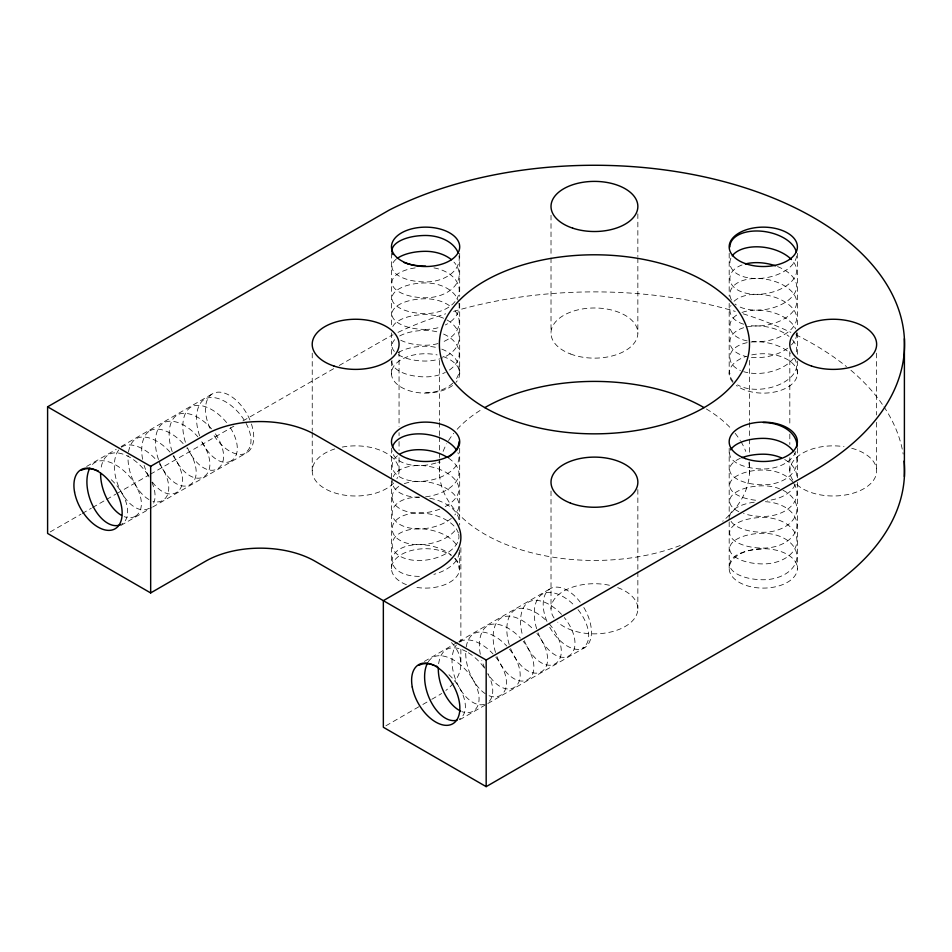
<?xml version="1.0" encoding="UTF-8"?>
<svg xmlns="http://www.w3.org/2000/svg" width="952" height="952" viewBox="0 0 952 952"><rect width="100%" height="100%" fill="white"/><g stroke="black" fill="none" stroke-linecap="round" stroke-linejoin="round"><path stroke-width="0.71" stroke-dasharray="4.76 3.57" d="M86.632 466.456L116.215 449.38M121.118 446.547L213.093 393.438M120.94 525.397L151.594 507.69M152.665 507.071L247.187 452.498M424.342 661.426L457.757 642.136M458.828 641.517L550.803 588.419M385.893 725.793L421.593 705.182M422.867 704.456L430.518 700.029M431.791 699.303L438.17 695.614A77.529 44.756 0 0 0 441.633 693.484M459.709 719.748L486.746 704.135M487.817 703.516L584.897 647.467M50.17 531.954L81.003 514.187M82.288 513.449L91.285 508.273M92.57 507.535L105.41 500.133M106.695 499.395L115.692 494.219M116.977 493.481L149.095 474.977M150.38 474.239L233.894 426.151M242.891 420.962L334.104 368.436M339.245 365.473L389.344 336.615A310.114 179.047 0 0 1 393.033 334.783M876.637 353.156L876.637 414.977M876.637 422.343L876.637 470.919M797.383 253.339L797.383 327.179M797.383 332.843L797.383 356.393M797.383 361.046L797.383 374.053M797.383 448.309L797.383 477.749M797.383 482.402L797.383 569.034A34.117 19.695 0 0 1 745.309 585.147A34.117 19.695 0 0 1 747.165 551.053A34.117 19.695 0 0 1 797.383 569.034M789.815 351.681L789.815 425.282M789.815 434.124L789.815 444.429M789.815 457.674L789.815 470.919M749.414 360.38L749.414 420.998M749.414 422.474L749.414 453.39M749.414 461.958L749.414 473.739M729.184 253.339L729.184 296.274M729.184 303.39L729.184 374.053M729.184 448.309L729.184 520.684M729.184 521.922L729.184 569.034M637.852 213.819L637.852 256.505M637.852 257.98L637.852 333.057M637.852 489.542L637.852 570.51M637.852 571.985L637.852 608.792M551.018 215.283L551.018 256.505M551.018 257.98L551.018 333.057M551.018 491.018L551.018 608.792M460.875 547.662L460.875 641.886M460.875 649.24L460.875 663.961M459.685 253.339L459.685 296.274M459.685 303.39L459.685 374.053M459.685 448.309L459.685 525.099M459.685 549.887L459.685 569.034M439.455 360.38L439.455 420.998M439.455 422.474L439.455 435.73M439.455 436.932L439.455 451.653M439.455 453.128L439.455 457.543M439.455 459.019L439.455 473.739M399.055 351.681L399.055 426.758M399.055 432.648L399.055 435.588M399.055 441.478L399.055 450.32M399.055 457.674L399.055 470.919M391.486 253.339L391.486 327.179M391.486 332.843L391.486 356.393M391.486 361.046L391.486 374.053M391.486 448.309L391.486 479.463M391.486 480.7L391.486 569.034M312.232 353.156L312.232 431.173M312.232 432.648L312.232 470.919M748.808 462.505A155.057 89.524 0 0 1 722.687 521.244M680.24 545.484A155.057 89.524 0 0 1 514.806 547.745A155.057 89.524 0 0 1 440.062 462.505M443.108 451.391A155.057 89.524 0 0 1 446.666 443.799M448.547 440.597A155.057 89.524 0 0 1 453.723 433.315M457.174 429.281A155.057 89.524 0 0 1 481.403 409.646M706.348 408.967A155.057 89.524 0 0 1 731.695 429.281M735.146 433.315A155.057 89.524 0 0 1 740.323 440.597M740.977 441.657A155.057 89.524 0 0 1 745.761 451.391M398.007 332.367A310.114 179.047 0 0 1 445.691 313.815M453.64 311.399A310.114 179.047 0 0 1 735.23 311.399M743.179 313.815A310.114 179.047 0 0 1 790.862 332.367M795.836 334.783A310.114 179.047 0 0 1 846.471 366.591M850.933 370.28A310.114 179.047 0 0 1 883.17 405.6M883.956 406.766A310.114 179.047 0 0 1 903.174 454.08M451.486 642.612A77.529 44.756 0 0 1 454.973 681.096M453.33 683.238A77.529 44.756 0 0 1 445.869 690.438M851.707 448.249A43.411 25.061 0 0 1 865.796 487.495A43.411 25.061 0 0 1 796.562 484.354M792.861 480.153A43.411 25.061 0 0 1 800.656 454.342A43.411 25.061 0 0 1 844.019 446.643M342.232 447.083A43.411 25.061 0 0 1 386.345 453.2A43.411 25.061 0 0 1 396.936 478.666M393.688 482.997A43.411 25.061 0 0 1 324.941 488.65A43.411 25.061 0 0 1 334.723 448.963M617.693 587.622A43.411 25.061 0 0 1 625.131 626.511A43.411 25.061 0 0 1 557.777 622.215M554.064 618.015A43.411 25.061 0 0 1 563.739 591.061A43.411 25.061 0 0 1 610.422 585.48M454.949 558.384A34.117 19.695 0 0 1 451.867 580.958A34.117 19.695 0 0 1 414.025 586.944M406.409 584.695A34.117 19.695 0 0 1 399.995 555.385A34.117 19.695 0 0 1 451.177 555.385M751.735 354.906A34.117 19.695 0 0 1 794.004 364.866A34.117 19.695 0 0 1 781.259 390.177A34.117 19.695 0 0 1 736.336 385.512M732.885 382.383A34.117 19.695 0 0 1 745.916 356.488M442.954 356.488A34.117 19.695 0 0 1 455.984 382.383M452.533 385.512A34.117 19.695 0 0 1 407.611 390.177A34.117 19.695 0 0 1 394.866 364.866A34.117 19.695 0 0 1 437.135 354.906M251.435 424.021A34.117 19.695 60 0 1 243.783 453.997A34.117 19.695 60 0 1 213.093 434.052M210.095 428.388A34.117 19.695 60 0 1 216.044 392.414A34.117 19.695 60 0 1 249.971 420.118M583.826 607.483A34.117 19.695 60 0 1 584.373 647.8A34.117 19.695 60 0 1 549.732 627.166M546.948 621.418A34.117 19.695 60 0 1 550.256 588.705A34.117 19.695 60 0 1 580.244 602.199M510.617 648.562A33.725 19.278 70.1 0 0 541.51 671.696A33.725 19.278 49.9 0 0 536.904 633.389M509.225 644.563A33.725 19.278 70.1 0 1 514.972 609.923A33.725 19.278 49.9 0 1 547.84 622.275M538.023 632.735A33.725 19.278 70.1 0 0 568.915 655.868A33.725 19.278 49.9 0 0 564.31 617.562M536.642 628.736A33.725 19.278 70.1 0 1 542.378 594.107A33.725 19.278 49.9 0 1 573.782 604.925M561.537 614.361A33.725 19.278 49.9 0 0 528.681 602.009A33.725 19.278 70.1 0 0 522.934 636.65M484.473 704.302A33.725 19.278 70.1 0 1 457.472 684.083A33.725 19.278 70.1 0 1 456.401 644.968M459.126 642.255A33.725 19.278 70.1 0 1 460.149 641.577M578.019 609.649A33.725 19.278 49.9 0 1 582.6 647.967M484.877 668.268A33.725 19.278 70.1 0 1 481.819 660.379M480.308 654.286A33.725 19.278 70.1 0 1 487.555 625.75A33.725 19.278 49.9 0 1 520.435 638.09M495.79 657.118A33.725 19.278 49.9 0 1 500.383 695.436A33.725 19.278 70.1 0 1 487.983 695.222M460.161 641.565A33.725 19.278 49.9 0 1 493.029 653.917M448.939 674.682A33.725 19.278 49.9 0 1 459.28 719.165M524.326 640.648A33.725 19.278 70.1 0 0 555.206 663.782A33.725 19.278 49.9 0 0 549.256 623.846M496.92 656.475A33.725 19.278 70.1 0 0 527.801 679.609A33.725 19.278 49.9 0 0 523.207 641.291M495.528 652.465A33.725 19.278 70.1 0 1 501.264 617.836A33.725 19.278 49.9 0 1 534.131 630.176M485.294 693.687A33.725 19.278 70.1 0 1 465.79 650.49M466.194 646.943A33.725 19.278 70.1 0 1 473.858 633.663A33.725 19.278 49.9 0 1 506.726 646.003M428.21 661.926A33.725 19.278 70.1 0 1 432.743 657.392A33.725 19.278 49.9 0 1 469.681 674.611A33.725 19.278 49.9 0 1 472.977 711.263A33.725 19.278 70.1 0 1 461.91 711.632M509.498 649.204A33.725 19.278 49.9 0 1 514.092 687.522A33.725 19.278 70.1 0 1 487.84 673.718A33.725 19.278 49.9 0 1 487.698 702.683M466.706 651.775A33.725 19.278 49.9 0 0 446.464 649.478A33.725 19.278 70.1 0 0 438.551 664.508M468.348 652.739A33.725 19.278 49.9 0 1 484.616 668.411M173.716 455.556A33.725 19.278 70.1 0 0 203.811 476.726A33.725 19.278 49.9 0 0 200.503 440.086M172.193 451.605A33.725 19.278 70.1 0 1 177.262 414.953A33.725 19.278 49.9 0 1 211.546 428.876M231.217 460.899A33.725 19.278 70.1 0 1 201.122 439.729M199.599 435.778A33.725 19.278 70.1 0 1 204.668 399.138A33.725 19.278 49.9 0 1 243.998 419.808M230.301 427.722A33.725 19.278 49.9 0 1 231.205 460.911M226.612 422.593A33.725 19.278 49.9 0 0 190.983 407.039A33.725 19.278 70.1 0 0 185.89 443.692M148.988 508.368A33.725 19.278 70.1 0 1 120.69 490.982A33.725 19.278 70.1 0 1 118.703 449.998M121.428 447.273A33.725 19.278 70.1 0 1 122.451 446.607A33.725 19.278 49.9 0 1 156.735 460.518M246.08 423.354A33.725 19.278 49.9 0 1 244.902 452.997M152.38 482.057A33.725 19.278 70.1 0 0 176.394 492.541A33.725 19.278 49.9 0 0 173.097 455.913M149.095 476.988A33.725 19.278 70.1 0 1 144.121 465.409M142.61 459.316A33.725 19.278 70.1 0 1 149.857 430.78M159.389 463.826A33.725 19.278 49.9 0 1 162.685 500.466A33.725 19.278 70.1 0 1 152.951 501.299M111.241 479.713A33.725 19.278 49.9 0 1 121.57 524.195M135.279 516.282A33.725 19.278 49.9 0 0 131.983 479.641A33.725 19.278 49.9 0 0 95.057 462.422A33.725 19.278 70.1 0 0 90.511 466.956M187.425 447.642A33.725 19.278 70.1 0 0 217.508 468.812A33.725 19.278 49.9 0 0 214.2 432.172M159.21 461.506A33.725 19.278 70.1 0 0 190.102 484.639A33.725 19.278 49.9 0 0 186.794 447.999M158.484 459.507A33.725 19.278 70.1 0 1 163.565 422.867A33.725 19.278 49.9 0 1 197.849 436.789M148.94 499.538A33.725 19.278 70.1 0 1 128.092 455.508M128.496 451.974A33.725 19.278 70.1 0 1 136.16 438.693A33.725 19.278 49.9 0 1 170.444 452.605M148.072 475.191A33.725 19.278 49.9 0 0 108.766 454.509A33.725 19.278 70.1 0 0 100.852 469.538M151.904 482.331A33.725 19.278 49.9 0 1 152.522 505.107M149.869 430.78A33.725 19.278 49.9 0 1 184.141 444.703M135.291 516.282A33.725 19.278 70.1 0 1 124.212 516.65M445.203 506.619A33.725 19.266 -10.1 0 0 458.959 489.292A33.725 19.266 10.1 0 0 429.757 466.551A33.725 19.266 10.1 0 0 393.271 476.678M439.8 509.118A33.725 19.266 -10.1 0 1 392.2 497.194M425.58 496.837A33.725 19.266 -10.1 0 0 458.959 473.465A33.725 19.266 10.1 0 0 448.428 458.067M419.332 497.23A33.725 19.266 -10.1 0 1 392.2 481.367A33.725 19.266 10.1 0 1 392.272 480.165M439.8 461.649A33.725 19.266 -10.1 0 1 437.872 462.363M435.897 463.017A33.725 19.266 -10.1 0 1 392.272 450.927M397.412 455.782A33.725 19.266 10.1 0 0 392.2 465.552A33.725 19.266 -10.1 0 0 425.58 481.01A33.725 19.266 -10.1 0 0 458.959 457.638A33.725 19.266 10.1 0 0 457.9 452.676M392.2 497.206A33.725 19.266 10.1 0 1 399.876 485.746M404.314 483.675A33.725 19.266 10.1 0 1 439.753 485.246A33.725 19.266 10.1 0 1 458.959 505.095A33.725 19.266 -10.1 0 1 454.818 514.949M451.296 518.388A33.725 19.266 -10.1 0 1 414.31 528.669A33.725 19.266 -10.1 0 1 392.2 513.009A33.725 19.266 10.1 0 1 419.332 497.158M458.959 552.588A33.725 19.266 -10.1 0 1 433.886 574.353M419.332 576.353A33.725 19.266 -10.1 0 1 392.2 560.478A33.725 19.266 10.1 0 1 414.31 544.83A33.725 19.266 10.1 0 1 451.296 555.123M458.364 533.037A33.725 19.266 10.1 0 0 422.45 513.092A33.725 19.266 10.1 0 0 392.2 528.848A33.725 19.266 -10.1 0 0 419.356 544.699A33.725 19.266 -10.1 0 0 456.603 528.36M458.685 534.286A33.725 19.266 10.1 0 1 458.959 536.75A33.725 19.266 -10.1 0 1 425.58 560.133A33.725 19.266 -10.1 0 1 392.2 544.663A33.725 19.266 10.1 0 1 419.356 528.812A33.725 19.266 10.1 0 1 456.603 545.151M429.768 498.205A33.725 19.266 10.1 0 1 458.959 520.923A33.725 19.266 -10.1 0 1 458.888 522.16M454.818 558.562A33.725 19.266 10.1 0 1 458.959 568.392M415.203 267.881A33.725 15.327 0 0 0 392.367 284.838A33.725 15.327 0 0 0 425.58 297.774A33.725 23.217 0 0 0 455.068 285.695A33.725 23.217 0 0 0 453.973 262.097M433.945 267.881A33.725 23.217 0 0 1 456.853 298.904M455.044 301.546A33.725 23.217 0 0 1 425.58 313.577A33.725 15.327 0 0 1 391.95 298.274A33.725 15.327 0 0 1 425.58 282.946A33.725 23.217 0 0 1 458.162 300.404M396.127 259.241A33.725 15.327 0 0 0 425.58 281.947A33.725 23.217 0 0 0 458.947 255.802M458.947 303.272A33.725 23.217 0 0 1 445.334 324.953M437.956 327.762A33.725 23.217 0 0 1 425.58 329.404M425.58 329.416A33.725 15.327 0 0 1 391.95 314.089A33.725 15.327 0 0 1 425.58 298.773A33.725 23.217 0 0 1 450.082 306.116M392.01 360.606A33.725 15.327 0 0 0 425.58 376.885A33.725 23.217 0 0 0 445.334 372.422M398.388 352.561A33.725 15.327 0 0 1 425.58 346.242A33.725 23.217 0 0 1 437.956 347.897M398.388 354.739A33.725 15.327 0 0 0 425.58 361.058A33.725 23.217 0 0 0 439.895 358.821M394.318 351.383A33.725 15.327 0 0 1 395.163 339.209M399.685 335.973A33.725 15.327 0 0 1 425.58 330.415A33.725 23.217 0 0 1 437.956 332.07M447 319.943A33.725 23.217 0 0 1 441.776 358.166M443.584 318.23A33.725 23.217 0 0 0 425.58 314.6A33.725 15.327 0 0 0 392.545 327.048M455.044 310.816A33.725 23.217 0 0 1 441.776 342.339M437.956 343.577A33.725 23.217 0 0 1 425.58 345.231A33.725 15.327 0 0 1 399.685 339.685M443.584 334.057A33.725 23.217 0 0 1 448.594 370.578M441.776 349.134A33.725 23.217 0 0 1 455.044 380.657M452.783 383.12A33.725 23.217 0 0 1 425.58 392.7M742.013 264.977A33.725 19.266 10.1 0 0 729.91 278.496A33.725 19.266 -10.1 0 0 763.29 293.954A33.725 19.266 -10.1 0 0 796.669 270.582A33.725 19.266 10.1 0 0 792.516 260.741M777.498 266.56A33.725 19.266 10.1 0 1 796.669 286.397A33.725 19.266 -10.1 0 1 774.559 307.294A33.725 19.266 -10.1 0 1 737.574 305.77M796.598 255.993A33.725 19.266 -10.1 0 1 762.243 278.246A33.725 19.266 -10.1 0 1 729.91 262.657A33.725 19.266 10.1 0 1 731.553 256.873M736.289 304.949A33.725 19.266 -10.1 0 1 735.122 304.081M731.553 300.106A33.725 19.266 -10.1 0 1 729.91 294.311A33.725 19.266 10.1 0 1 763.29 278.853A33.725 19.266 10.1 0 1 796.669 302.224A33.725 19.266 -10.1 0 1 749.069 325.429M743.667 324.204A33.725 19.266 -10.1 0 1 729.91 310.126A33.725 19.266 10.1 0 1 730.969 305.449M734.052 301.284A33.725 19.266 10.1 0 1 771.56 296.262A33.725 19.266 10.1 0 1 796.669 318.039A33.725 19.266 -10.1 0 1 750.997 341.506M747.201 342.649A33.725 19.266 10.1 0 0 729.91 357.607A33.725 19.266 -10.1 0 0 740.442 370.495M750.997 342.054A33.725 19.266 10.1 0 1 790.279 353.359M794.301 358.095A33.725 19.266 10.1 0 1 796.669 365.508A33.725 19.266 -10.1 0 1 774.559 386.417A33.725 19.266 -10.1 0 1 737.574 384.882M743.667 327.714A33.725 19.266 10.1 0 0 729.91 341.792A33.725 19.266 -10.1 0 0 747.201 356.738M747.201 326.822A33.725 19.266 10.1 0 1 788.994 336.413M792.516 339.852A33.725 19.266 10.1 0 1 796.669 349.693A33.725 19.266 -10.1 0 1 796.062 353.406M796.669 333.878A33.725 19.266 -10.1 0 1 791.457 344.886M787.613 348.23A33.725 19.266 -10.1 0 1 750.997 357.333M747.201 340.911A33.725 19.266 -10.1 0 1 729.91 325.953A33.725 19.266 10.1 0 1 737.574 314.505M793.468 358.333A33.725 19.266 -10.1 0 1 743.667 371.673M742.013 312.446A33.725 19.266 10.1 0 1 795.598 328.916M796.598 332.641A33.725 19.266 10.1 0 1 796.669 333.866M733.099 381.3A33.725 19.266 -10.1 0 1 729.91 373.422M793.706 483.342A33.725 23.217 0 0 1 763.29 516.46A33.725 15.327 0 0 1 743.536 513.533M792.742 482.045A33.725 23.217 0 0 0 763.29 470.014A33.725 15.327 0 0 0 729.72 484.366A33.725 15.327 0 0 0 759.077 500.514M795.265 484.592A33.725 23.217 0 0 1 767.502 500.443M784.71 459.53A33.725 23.217 0 0 1 796.86 478.868M795.86 451.534A33.725 23.217 0 0 1 763.29 468.979A33.725 15.327 0 0 1 730.243 450.808M740.275 458.328A33.725 15.327 0 0 0 732.005 475.119A33.725 15.327 0 0 0 763.29 484.818A33.725 23.217 0 0 0 794.551 453.033M738.788 511.629A33.725 15.327 0 0 1 732.409 495.076A33.725 15.327 0 0 1 763.29 485.829A33.725 23.217 0 0 1 779.474 488.721M783.032 490.28A33.725 23.217 0 0 1 795.277 516.21A33.725 23.217 0 0 1 763.29 532.287A33.725 15.327 0 0 1 730.708 520.78M729.72 516.008A33.725 15.327 0 0 1 754.924 502.132M765.396 501.716A33.725 23.217 0 0 1 796.907 525.611A33.725 23.217 0 0 1 763.29 548.102A33.725 15.327 0 0 1 729.648 532.799A33.725 15.327 0 0 1 763.29 517.471A33.725 23.217 0 0 1 796.919 540.712A33.725 23.217 0 0 1 763.29 563.929A33.725 15.327 0 0 1 729.648 548.626A33.725 15.327 0 0 1 763.29 533.298A33.725 23.217 0 0 1 796.919 556.527A33.725 23.217 0 0 1 763.29 579.756A33.725 15.327 0 0 1 729.648 564.441A33.725 15.327 0 0 1 763.29 549.125M570.403 353.942A43.411 25.061 0 0 0 637.769 334.628A43.411 25.061 0 0 0 575.127 310.602A43.411 25.061 0 0 0 570.403 353.942"/><path stroke-width="1.43" d="M486.174 786.638L486.174 660.033L315.136 561.275A77.529 44.756 0 0 0 205.489 561.275L150.666 592.929L47.6 533.429L47.6 406.825L150.666 466.325L205.489 434.671A77.529 44.756 0 0 1 315.136 434.671L438.17 505.714A77.529 44.756 0 0 1 438.17 569.01L383.347 600.664L383.347 727.268L486.174 786.638L813.722 597.523A310.114 179.047 0 0 0 904.079 461.089M486.174 660.033L813.722 470.919A310.114 179.047 0 0 0 820.505 221.756A310.114 179.047 0 0 0 389.344 210.011L47.6 406.825M904.4 338.698L904.4 476.547M150.666 466.325L150.666 592.929M484.794 407.623A155.057 89.524 0 0 1 704.075 407.623M457.067 720.128A33.725 19.278 70.1 0 1 430.982 701.767A33.725 19.278 70.1 0 1 427.496 663.151M460.578 711.037A33.725 19.278 70.1 0 1 438.313 668.161M419.058 665.305A33.725 19.278 49.9 0 1 434.386 665.305M436.016 665.972A33.725 19.278 49.9 0 1 437.658 666.733M120.499 524.731A33.725 19.278 70.1 0 1 93.772 507.713A33.725 19.278 70.1 0 1 89.797 468.182M121.523 515.365A33.725 19.278 70.1 0 1 100.614 473.192M81.348 470.336A33.725 19.278 49.9 0 1 98.318 471.002M399.876 454.092A33.725 19.266 10.1 0 1 446.857 457.067M392.474 447.333A33.725 19.266 10.1 0 1 421.415 433.922A33.725 19.266 10.1 0 1 456.603 450.213M458.959 441.823A33.725 19.266 -10.1 0 1 448.428 457.21M425.58 266.12A33.725 15.327 0 0 1 404.16 262.597M393.009 254.612A33.725 15.327 0 0 1 392.545 253.672M392.212 252.72A33.725 15.327 0 0 1 425.58 235.477A33.725 23.217 0 0 1 458.162 252.935M451.486 259.741A33.725 23.217 0 0 0 425.58 251.316A33.725 15.327 0 0 0 397.198 258.409M729.91 246.854A33.725 19.266 10.1 0 1 761.195 231.169A33.725 19.266 10.1 0 1 796.396 252.28M732.266 255.814A33.725 19.266 10.1 0 1 760.148 246.913A33.725 19.266 10.1 0 1 791.457 259.563M745.404 263.942A33.725 19.266 10.1 0 1 775.571 265.846M793.706 451.7A33.725 23.217 0 0 0 763.29 438.36A33.725 15.327 0 0 0 730.708 449.868M781.294 457.817A33.725 23.217 0 0 0 763.29 454.187A33.725 15.327 0 0 0 741.87 457.698M763.29 422.545A33.725 23.217 0 0 1 796.86 447.226M512.723 420.403A155.057 89.524 0 0 0 749.414 347.135A155.057 89.524 0 0 0 521.16 265.418A155.057 89.524 0 0 0 512.723 420.403M811.52 366.032A43.411 25.061 0 0 0 876.637 344.315A43.411 25.061 0 0 0 811.52 322.609A43.411 25.061 0 0 0 811.52 366.032M572.723 228.159A43.411 25.061 0 0 0 637.852 206.453A43.411 25.061 0 0 0 572.723 184.748A43.411 25.061 0 0 0 572.723 228.159M333.938 366.032A43.411 25.061 0 0 0 399.055 344.315A43.411 25.061 0 0 0 333.938 322.609A43.411 25.061 0 0 0 333.938 366.032M570.403 503.061A43.411 25.061 0 0 0 637.769 483.759A43.411 25.061 0 0 0 575.127 459.733A43.411 25.061 0 0 0 570.403 503.061M745.309 458.543A34.117 19.695 0 0 0 797.383 442.418A34.117 19.695 0 0 0 747.165 424.449A34.117 19.695 0 0 0 745.309 458.543M745.309 263.573A34.117 19.695 0 0 0 797.383 247.449A34.117 19.695 0 0 0 747.165 229.48A34.117 19.695 0 0 0 745.309 263.573M407.611 263.573A34.117 19.695 0 0 0 459.685 247.449A34.117 19.695 0 0 0 409.467 229.48A34.117 19.695 0 0 0 407.611 263.573M407.611 458.543A34.117 19.695 0 0 0 459.685 442.418A34.117 19.695 0 0 0 409.467 424.449A34.117 19.695 0 0 0 407.611 458.543M412.252 687.011A34.117 19.695 60 0 0 452.248 724.056A34.117 19.695 60 0 0 442.716 671.577A34.117 19.695 60 0 0 412.252 687.011M74.553 492.041A34.117 19.695 60 0 0 114.549 529.086A34.117 19.695 60 0 0 105.006 476.607A34.117 19.695 60 0 0 74.553 492.041"/></g></svg>
